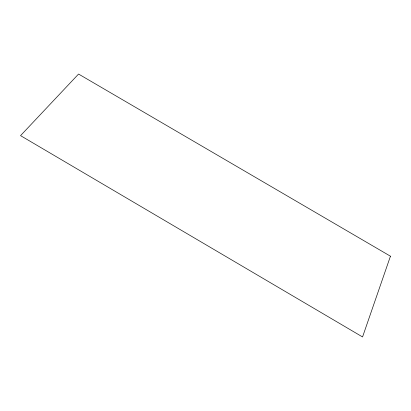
<?xml version="1.0" encoding="UTF-8"?>
<svg xmlns="http://www.w3.org/2000/svg" width="411" height="411" viewBox="0 0 411 411"><rect width="100%" height="100%" fill="white"/><g stroke="black" fill="none" stroke-linecap="round" stroke-linejoin="round"><path stroke-width="0.62" d="M390.45 256.202L362.553 336.953L20.55 135.635L78.558 74.047L390.45 256.202"/></g></svg>
